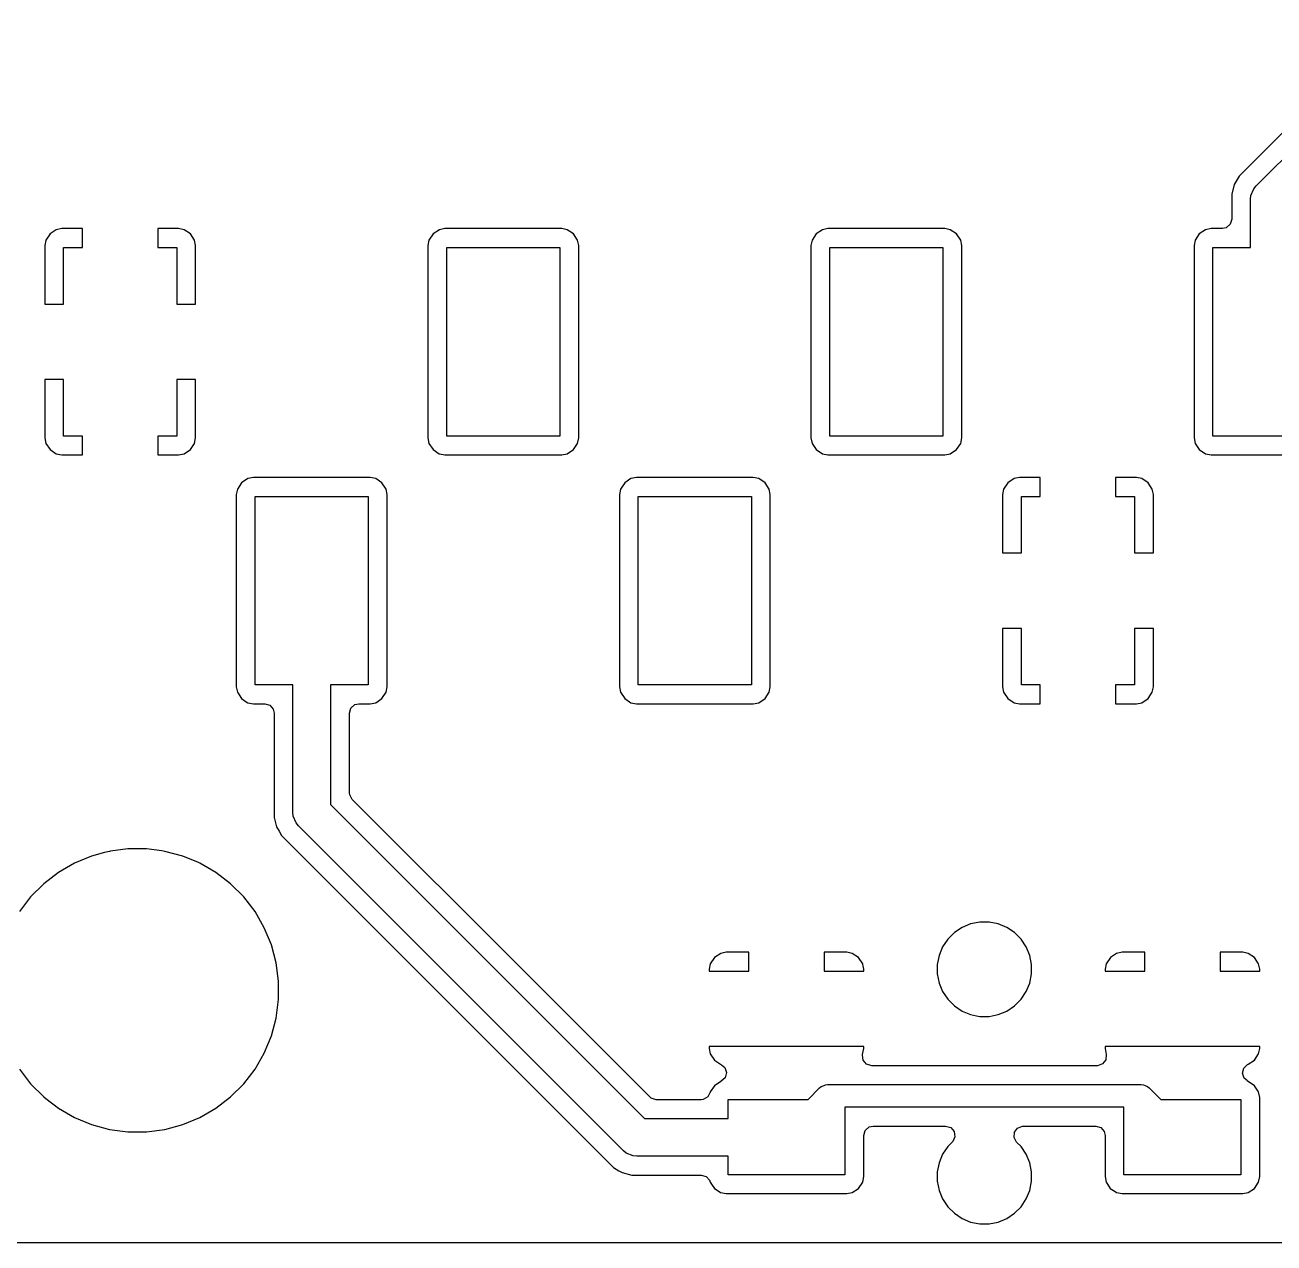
# Model space of a CAD drawing. Extents: x 186.6 to 250.7, y -128.5 to -94.2.
# Drawn here: x 218.64 to 235.2, y -128.45 to -112.3 of the extents above; entities that cross this region are included whole.
import ezdxf

# ---------------------------------------------------------------- set-up
doc = ezdxf.new("R2010")
doc.units = 0
doc.layers.add('BLACK', color=7, linetype='CONTINUOUS')

msp = doc.modelspace()

# ---------------------------------------------------------------- linework, layer by layer
at = {"layer": 'BLACK', "linetype": 'CONTINUOUS'}
for p, q in [((236.742683, -112.299502), (234.739502, -114.302683)), ((234.963223, -114.433223), (236.873223, -112.523223)), ((234.673608, -114.416812), (234.6395, -114.544108)), ((234.7395, -114.302686), (234.673608, -114.416812)), ((234.739502, -114.302683), (234.7395, -114.302686)), ((234.932137, -114.471102), (234.963223, -114.433223)), ((234.6395, -114.544108), (234.6395, -114.8755)), ((234.89, -114.61), (234.894804, -114.561227)), ((234.89, -115.25), (234.89, -114.61)), ((234.894804, -114.561227), (234.932133, -114.471107)), ((234.932133, -114.471107), (234.932137, -114.471102)), ((234.619815, -114.942539), (234.567011, -114.988294)), ((234.6395, -114.8755), (234.619815, -114.942539)), ((218.96976, -115.06976), (218.914505, -115.152455)), ((219.052455, -115.014505), (218.96976, -115.06976)), ((219.052459, -115.014503), (219.052455, -115.014505)), ((219.125373, -115), (219.052459, -115.014503)), ((219.4, -115), (219.125373, -115)), ((219.4, -115.25), (219.4, -115)), ((220.674627, -115), (220.4, -115)), ((220.4, -115), (220.4, -115.25)), ((220.74754, -115.014503), (220.674627, -115)), ((220.747544, -115.014505), (220.74754, -115.014503)), ((220.830239, -115.06976), (220.747544, -115.014505)), ((220.885494, -115.152455), (220.830239, -115.06976)), ((224.049399, -115.069399), (223.994033, -115.15226)), ((224.13226, -115.014033), (224.049399, -115.069399)), ((224.132264, -115.014032), (224.13226, -115.014033)), ((224.205323, -114.9995), (224.132264, -115.014032)), ((224.205326, -114.9995), (224.205323, -114.9995)), ((225.754674, -114.9995), (224.205326, -114.9995)), ((225.754677, -114.9995), (225.754674, -114.9995)), ((225.827735, -115.014032), (225.754677, -114.9995)), ((225.827739, -115.014033), (225.827735, -115.014032)), ((225.82774, -115.014034), (225.827739, -115.014033)), ((225.910601, -115.069399), (225.82774, -115.014034)), ((225.965966, -115.15226), (225.910601, -115.069399)), ((229.129399, -115.069399), (229.074033, -115.15226)), ((229.21226, -115.014033), (229.129399, -115.069399)), ((229.212264, -115.014032), (229.21226, -115.014033)), ((229.285323, -114.9995), (229.212264, -115.014032)), ((229.285326, -114.9995), (229.285323, -114.9995)), ((230.834674, -114.9995), (229.285326, -114.9995)), ((230.834677, -114.9995), (230.834674, -114.9995)), ((230.907735, -115.014032), (230.834677, -114.9995)), ((230.907739, -115.014033), (230.907735, -115.014032)), ((230.90774, -115.014034), (230.907739, -115.014033)), ((230.990601, -115.069399), (230.90774, -115.014034)), ((231.045966, -115.15226), (230.990601, -115.069399)), ((234.209399, -115.069399), (234.154033, -115.15226)), ((234.29226, -115.014033), (234.209399, -115.069399)), ((234.292264, -115.014032), (234.29226, -115.014033)), ((234.365323, -114.9995), (234.292264, -115.014032)), ((234.5155, -114.9995), (234.365323, -114.9995)), ((234.567011, -114.988294), (234.5155, -114.9995)), ((218.914503, -115.152459), (218.9, -115.225371)), ((218.9, -115.225371), (218.9, -116)), ((218.914505, -115.152455), (218.914503, -115.152459)), ((219.15, -116), (219.15, -115.25)), ((219.15, -115.25), (219.4, -115.25)), ((220.4, -115.25), (220.65, -115.25)), ((220.65, -115.25), (220.65, -116)), ((220.885496, -115.152459), (220.885494, -115.152455)), ((220.89999, -115.225321), (220.885496, -115.152459)), ((220.9, -115.225372), (220.89999, -115.225321)), ((220.9, -116), (220.9, -115.225372)), ((223.994032, -115.152264), (223.9795, -115.225321)), ((223.9795, -115.225321), (223.9795, -117.774678)), ((223.994033, -115.15226), (223.994032, -115.152264)), ((224.23, -117.75), (224.23, -115.25)), ((224.23, -115.25), (225.73, -115.25)), ((225.73, -115.25), (225.73, -117.75)), ((225.965967, -115.152264), (225.965966, -115.15226)), ((225.980499, -115.225321), (225.965967, -115.152264)), ((225.9805, -115.225323), (225.980499, -115.225321)), ((225.9805, -115.225326), (225.9805, -115.225323)), ((225.9805, -117.774674), (225.9805, -115.225326)), ((229.074032, -115.152264), (229.0595, -115.225321)), ((229.0595, -115.225321), (229.0595, -117.774678)), ((229.074033, -115.15226), (229.074032, -115.152264)), ((229.31, -117.75), (229.31, -115.25)), ((229.31, -115.25), (230.81, -115.25)), ((230.81, -115.25), (230.81, -117.75)), ((231.045967, -115.152264), (231.045966, -115.15226)), ((231.060499, -115.225321), (231.045967, -115.152264)), ((231.0605, -115.225323), (231.060499, -115.225321)), ((231.0605, -115.225326), (231.0605, -115.225323)), ((231.0605, -117.774674), (231.0605, -115.225326)), ((234.154032, -115.152264), (234.1395, -115.225321)), ((234.1395, -115.225321), (234.1395, -117.774678)), ((234.154033, -115.15226), (234.154032, -115.152264)), ((234.39, -117.75), (234.39, -115.25)), ((234.39, -115.25), (234.89, -115.25)), ((218.9, -116), (219.15, -116)), ((220.65, -116), (220.9, -116)), ((219.15, -117), (218.9, -117)), ((218.9, -117), (218.9, -117.774628)), ((219.15, -117.75), (219.15, -117)), ((220.9, -117), (220.65, -117)), ((220.65, -117), (220.65, -117.75)), ((220.9, -117.774626), (220.9, -117)), ((219.4, -117.75), (219.15, -117.75)), ((219.4, -118), (219.4, -117.75)), ((220.65, -117.75), (220.4, -117.75)), ((220.4, -117.75), (220.4, -118)), ((225.73, -117.75), (224.23, -117.75)), ((230.81, -117.75), (229.31, -117.75)), ((235.89, -117.75), (234.39, -117.75)), ((218.9, -117.774628), (218.914503, -117.84754)), ((218.914503, -117.84754), (218.914505, -117.847544)), ((218.914505, -117.847544), (218.96976, -117.930239)), ((220.830239, -117.930239), (220.885494, -117.847544)), ((220.885494, -117.847544), (220.885496, -117.84754)), ((220.885496, -117.84754), (220.899999, -117.774628)), ((220.899999, -117.774628), (220.9, -117.774626)), ((223.9795, -117.774678), (223.994032, -117.847735)), ((223.994032, -117.847735), (223.994033, -117.847739)), ((223.994033, -117.847739), (223.994034, -117.84774)), ((223.994034, -117.84774), (224.049399, -117.930601)), ((225.910601, -117.930601), (225.965966, -117.84774)), ((225.965966, -117.84774), (225.9805, -117.774674)), ((229.0595, -117.774678), (229.074032, -117.847735)), ((229.074032, -117.847735), (229.074033, -117.847739)), ((229.074033, -117.847739), (229.074034, -117.84774)), ((229.074034, -117.84774), (229.129399, -117.930601)), ((230.990601, -117.930601), (231.045966, -117.84774)), ((231.045966, -117.84774), (231.0605, -117.774674)), ((234.1395, -117.774678), (234.154032, -117.847735)), ((234.154032, -117.847735), (234.154033, -117.847739)), ((234.154033, -117.847739), (234.154034, -117.84774)), ((234.154034, -117.84774), (234.209399, -117.930601)), ((218.96976, -117.930239), (219.052455, -117.985494)), ((219.052455, -117.985494), (219.052459, -117.985496)), ((219.052459, -117.985496), (219.125371, -117.999999)), ((219.125371, -117.999999), (219.125374, -118)), ((219.125374, -118), (219.4, -118)), ((220.4, -118), (220.674626, -118)), ((220.674626, -118), (220.674628, -117.999999)), ((220.674628, -117.999999), (220.74754, -117.985496)), ((220.74754, -117.985496), (220.747544, -117.985494)), ((220.747544, -117.985494), (220.830239, -117.930239)), ((224.049399, -117.930601), (224.131554, -117.985494)), ((224.131554, -117.985494), (224.13226, -117.985966)), ((224.13226, -117.985966), (224.132264, -117.985967)), ((224.132264, -117.985967), (224.205321, -118.000499)), ((224.205321, -118.000499), (224.205324, -118.0005)), ((224.205324, -118.0005), (224.205326, -118.0005)), ((224.205326, -118.0005), (225.754676, -118.0005)), ((225.754676, -118.0005), (225.754677, -118.000499)), ((225.754677, -118.000499), (225.82774, -117.985966)), ((225.82774, -117.985966), (225.910601, -117.930601)), ((229.129399, -117.930601), (229.211554, -117.985494)), ((229.211554, -117.985494), (229.21226, -117.985966)), ((229.21226, -117.985966), (229.212264, -117.985967)), ((229.212264, -117.985967), (229.285321, -118.000499)), ((229.285321, -118.000499), (229.285324, -118.0005)), ((229.285324, -118.0005), (229.285326, -118.0005)), ((229.285326, -118.0005), (230.834676, -118.0005)), ((230.834676, -118.0005), (230.834677, -118.000499)), ((230.834677, -118.000499), (230.90774, -117.985966)), ((230.90774, -117.985966), (230.990601, -117.930601)), ((234.209399, -117.930601), (234.291554, -117.985494)), ((234.291554, -117.985494), (234.29226, -117.985966)), ((234.29226, -117.985966), (234.292264, -117.985967)), ((234.292264, -117.985967), (234.365321, -118.000499)), ((234.365321, -118.000499), (234.365324, -118.0005)), ((234.365324, -118.0005), (234.365326, -118.0005)), ((234.365326, -118.0005), (235.914676, -118.0005)), ((221.509399, -118.369399), (221.454033, -118.45226)), ((221.59226, -118.314033), (221.509399, -118.369399)), ((221.592264, -118.314032), (221.59226, -118.314033)), ((221.665323, -118.2995), (221.592264, -118.314032)), ((221.665326, -118.2995), (221.665323, -118.2995)), ((223.214674, -118.2995), (221.665326, -118.2995)), ((223.214677, -118.2995), (223.214674, -118.2995)), ((223.287735, -118.314032), (223.214677, -118.2995)), ((223.287739, -118.314033), (223.287735, -118.314032)), ((223.28774, -118.314034), (223.287739, -118.314033)), ((223.370601, -118.369399), (223.28774, -118.314034)), ((223.425966, -118.45226), (223.370601, -118.369399)), ((226.589399, -118.369399), (226.534033, -118.45226)), ((226.67226, -118.314033), (226.589399, -118.369399)), ((226.672264, -118.314032), (226.67226, -118.314033)), ((226.745323, -118.2995), (226.672264, -118.314032)), ((226.745326, -118.2995), (226.745323, -118.2995)), ((228.294674, -118.2995), (226.745326, -118.2995)), ((228.294677, -118.2995), (228.294674, -118.2995)), ((228.367735, -118.314032), (228.294677, -118.2995)), ((228.367739, -118.314033), (228.367735, -118.314032)), ((228.36774, -118.314034), (228.367739, -118.314033)), ((228.450601, -118.369399), (228.36774, -118.314034)), ((228.505966, -118.45226), (228.450601, -118.369399)), ((231.66976, -118.36976), (231.614505, -118.452455)), ((231.752455, -118.314505), (231.66976, -118.36976)), ((231.752459, -118.314503), (231.752455, -118.314505)), ((231.825373, -118.3), (231.752459, -118.314503)), ((232.1, -118.3), (231.825373, -118.3)), ((232.1, -118.55), (232.1, -118.3)), ((233.374627, -118.3), (233.1, -118.3)), ((233.1, -118.3), (233.1, -118.55)), ((233.44754, -118.314503), (233.374627, -118.3)), ((233.447544, -118.314505), (233.44754, -118.314503)), ((233.530239, -118.36976), (233.447544, -118.314505)), ((233.585494, -118.452455), (233.530239, -118.36976)), ((221.454032, -118.452264), (221.4395, -118.525321)), ((221.4395, -118.525321), (221.4395, -121.074678)), ((221.454033, -118.45226), (221.454032, -118.452264)), ((221.69, -121.05), (221.69, -118.55)), ((221.69, -118.55), (223.19, -118.55)), ((223.19, -118.55), (223.19, -121.05)), ((223.425967, -118.452264), (223.425966, -118.45226)), ((223.440499, -118.525321), (223.425967, -118.452264)), ((223.4405, -118.525323), (223.440499, -118.525321)), ((223.4405, -118.525326), (223.4405, -118.525323)), ((223.4405, -121.074674), (223.4405, -118.525326)), ((226.534032, -118.452264), (226.5195, -118.525321)), ((226.5195, -118.525321), (226.5195, -121.074678)), ((226.534033, -118.45226), (226.534032, -118.452264)), ((226.77, -121.05), (226.77, -118.55)), ((226.77, -118.55), (228.27, -118.55)), ((228.27, -118.55), (228.27, -121.05)), ((228.505967, -118.452264), (228.505966, -118.45226)), ((228.520499, -118.525321), (228.505967, -118.452264)), ((228.5205, -118.525323), (228.520499, -118.525321)), ((228.5205, -118.525326), (228.5205, -118.525323)), ((228.5205, -118.525371), (228.5205, -118.525326)), ((228.5205, -121.074628), (228.5205, -118.525371)), ((231.614503, -118.452459), (231.6, -118.525371)), ((231.6, -118.525371), (231.6, -119.3)), ((231.614505, -118.452455), (231.614503, -118.452459)), ((231.85, -119.3), (231.85, -118.55)), ((231.85, -118.55), (232.1, -118.55)), ((233.1, -118.55), (233.35, -118.55)), ((233.35, -118.55), (233.35, -119.3)), ((233.585496, -118.452459), (233.585494, -118.452455)), ((233.59999, -118.525321), (233.585496, -118.452459)), ((233.6, -118.525372), (233.59999, -118.525321)), ((233.6, -119.3), (233.6, -118.525372)), ((231.6, -119.3), (231.85, -119.3)), ((233.35, -119.3), (233.6, -119.3)), ((231.85, -120.3), (231.6, -120.3)), ((231.6, -120.3), (231.6, -121.074628)), ((231.85, -121.05), (231.85, -120.3)), ((233.6, -120.3), (233.35, -120.3)), ((233.35, -120.3), (233.35, -121.05)), ((233.6, -121.074626), (233.6, -120.3)), ((221.4395, -121.074678), (221.454032, -121.147735)), ((222.19, -121.05), (221.69, -121.05)), ((222.19, -122.74), (222.19, -121.05)), ((223.19, -121.05), (222.69, -121.05)), ((222.69, -121.05), (222.69, -122.636446)), ((223.425966, -121.14774), (223.4405, -121.074674)), ((226.5195, -121.074678), (226.534032, -121.147735)), ((228.27, -121.05), (226.77, -121.05)), ((228.505966, -121.14774), (228.5205, -121.074674)), ((228.5205, -121.074674), (228.5205, -121.074628)), ((231.6, -121.074628), (231.614503, -121.14754)), ((232.1, -121.05), (231.85, -121.05)), ((232.1, -121.3), (232.1, -121.05)), ((233.35, -121.05), (233.1, -121.05)), ((233.1, -121.05), (233.1, -121.3)), ((233.585496, -121.14754), (233.599999, -121.074628)), ((233.599999, -121.074628), (233.6, -121.074626)), ((221.454032, -121.147735), (221.454033, -121.147739)), ((221.454033, -121.147739), (221.454034, -121.14774)), ((221.454034, -121.14774), (221.509399, -121.230601)), ((221.509399, -121.230601), (221.572277, -121.272614)), ((223.28774, -121.285966), (223.370601, -121.230601)), ((223.370601, -121.230601), (223.425966, -121.14774)), ((226.534032, -121.147735), (226.534033, -121.147739)), ((226.534033, -121.147739), (226.534034, -121.14774)), ((226.534034, -121.14774), (226.589399, -121.230601)), ((226.589399, -121.230601), (226.652277, -121.272614)), ((228.36774, -121.285966), (228.450601, -121.230601)), ((228.450601, -121.230601), (228.505966, -121.14774)), ((231.614503, -121.14754), (231.614505, -121.147544)), ((231.614505, -121.147544), (231.66976, -121.230239)), ((231.66976, -121.230239), (231.752455, -121.285494)), ((233.447544, -121.285494), (233.530239, -121.230239)), ((233.530239, -121.230239), (233.585494, -121.147544)), ((233.585494, -121.147544), (233.585496, -121.14754)), ((221.572277, -121.272614), (221.59226, -121.285966)), ((221.59226, -121.285966), (221.592264, -121.285967)), ((221.592264, -121.285967), (221.665321, -121.300499)), ((221.665321, -121.300499), (221.665324, -121.3005)), ((221.665324, -121.3005), (221.665326, -121.3005)), ((221.665326, -121.3005), (221.8155, -121.3005)), ((221.8155, -121.3005), (221.882539, -121.320185)), ((221.882539, -121.320185), (221.928294, -121.372989)), ((221.928294, -121.372989), (221.9395, -121.4245)), ((222.9405, -121.4245), (222.960185, -121.357461)), ((222.960185, -121.357461), (223.012989, -121.311706)), ((223.012989, -121.311706), (223.0645, -121.3005)), ((223.0645, -121.3005), (223.214676, -121.3005)), ((223.214676, -121.3005), (223.214677, -121.300499)), ((223.214677, -121.300499), (223.28774, -121.285966)), ((226.652277, -121.272614), (226.67226, -121.285966)), ((226.67226, -121.285966), (226.672264, -121.285967)), ((226.672264, -121.285967), (226.745321, -121.300499)), ((226.745321, -121.300499), (226.745324, -121.3005)), ((226.745324, -121.3005), (226.745326, -121.3005)), ((226.745326, -121.3005), (228.294676, -121.3005)), ((228.294676, -121.3005), (228.294677, -121.300499)), ((228.294677, -121.300499), (228.36774, -121.285966)), ((231.752455, -121.285494), (231.752459, -121.285496)), ((231.752459, -121.285496), (231.825371, -121.299999)), ((231.825371, -121.299999), (231.825374, -121.3)), ((231.825374, -121.3), (232.1, -121.3)), ((233.1, -121.3), (233.374626, -121.3)), ((233.374626, -121.3), (233.374628, -121.299999)), ((233.374628, -121.299999), (233.44754, -121.285496)), ((233.44754, -121.285496), (233.447544, -121.285494)), ((221.9395, -121.4245), (221.9395, -122.805891)), ((222.9405, -122.481324), (222.9405, -121.4245)), ((222.943334, -122.507682), (222.9405, -122.481324)), ((222.976819, -122.569005), (222.943334, -122.507682)), ((222.69, -122.636446), (226.853553, -126.8)), ((225.228185, -124.820371), (222.976819, -122.569005)), ((221.9395, -122.805891), (221.973608, -122.933187)), ((222.194804, -122.788773), (222.19, -122.74)), ((222.232133, -122.878893), (222.194804, -122.788773)), ((222.232137, -122.878897), (222.232133, -122.878893)), ((222.263223, -122.916777), (222.232137, -122.878897)), ((221.973608, -122.933187), (222.006554, -122.99025)), ((222.006554, -122.99025), (222.0395, -123.047314)), ((222.0395, -123.047314), (226.3495, -127.357314)), ((226.573223, -127.226776), (222.263223, -122.916777)), ((220.002065, -123.2245), (219.770059, -123.255045)), ((220.002073, -123.2245), (220.002065, -123.2245)), ((220.247927, -123.2245), (220.002073, -123.2245)), ((220.247934, -123.2245), (220.247927, -123.2245)), ((220.450939, -123.251227), (220.247934, -123.2245)), ((219.520837, -123.320225), (219.293714, -123.414303)), ((219.520847, -123.320222), (219.520837, -123.320225)), ((219.692952, -123.274107), (219.520847, -123.320222)), ((219.758323, -123.256591), (219.692952, -123.274107)), ((219.770059, -123.255045), (219.758323, -123.256591)), ((220.491677, -123.256591), (220.450939, -123.251227)), ((220.729153, -123.320222), (220.491677, -123.256591)), ((220.729155, -123.320223), (220.729153, -123.320222)), ((220.729162, -123.320225), (220.729155, -123.320223)), ((220.935979, -123.405892), (220.729162, -123.320225)), ((219.080787, -123.537236), (218.885745, -123.686897)), ((219.293705, -123.414307), (219.080787, -123.537236)), ((219.293714, -123.414303), (219.293705, -123.414307)), ((220.956292, -123.414306), (220.935979, -123.405892)), ((221.169208, -123.537233), (220.956292, -123.414306)), ((221.169211, -123.537235), (221.169208, -123.537233)), ((221.169212, -123.537236), (221.169211, -123.537235)), ((221.364254, -123.686897), (221.169212, -123.537236)), ((218.885738, -123.686903), (218.711903, -123.860738)), ((218.885745, -123.686897), (218.885738, -123.686903)), ((221.364261, -123.686903), (221.364254, -123.686897)), ((221.538096, -123.860738), (221.364261, -123.686903)), ((218.711897, -123.860745), (218.562236, -124.055787)), ((218.711903, -123.860738), (218.711897, -123.860745)), ((221.538101, -123.860744), (221.538096, -123.860738)), ((221.687767, -124.055792), (221.538101, -123.860744)), ((221.810694, -124.268708), (221.687767, -124.055792)), ((231.177545, -124.218538), (231.063716, -124.265687)), ((231.177555, -124.218535), (231.177545, -124.218538)), ((231.298389, -124.1945), (231.177555, -124.218535)), ((231.298394, -124.1945), (231.298389, -124.1945)), ((231.421606, -124.1945), (231.298394, -124.1945)), ((231.42161, -124.1945), (231.421606, -124.1945)), ((231.542444, -124.218535), (231.42161, -124.1945)), ((231.542448, -124.218536), (231.542444, -124.218535)), ((231.542452, -124.218537), (231.542448, -124.218536)), ((231.542455, -124.218538), (231.542452, -124.218537)), ((231.656283, -124.265687), (231.542454, -124.218538)), ((231.542454, -124.218538), (231.542455, -124.218538)), ((221.904778, -124.495847), (221.810694, -124.268708)), ((230.961263, -124.334144), (230.874144, -124.421263)), ((230.961267, -124.334141), (230.961263, -124.334144)), ((231.063707, -124.265692), (230.961267, -124.334141)), ((231.063716, -124.265687), (231.063707, -124.265692)), ((231.656292, -124.265692), (231.656283, -124.265687)), ((231.758732, -124.334141), (231.656292, -124.265692)), ((231.758736, -124.334144), (231.758732, -124.334141)), ((231.845855, -124.421263), (231.758736, -124.334144)), ((221.968409, -124.733323), (221.904778, -124.495847)), ((230.805687, -124.523716), (230.758538, -124.637545)), ((230.805692, -124.523707), (230.805687, -124.523716)), ((230.874141, -124.421267), (230.805692, -124.523707)), ((230.874144, -124.421263), (230.874141, -124.421267)), ((231.845858, -124.421267), (231.845855, -124.421263)), ((231.914307, -124.523707), (231.845858, -124.421267)), ((231.91431, -124.523713), (231.914307, -124.523707)), ((231.914311, -124.523714), (231.91431, -124.523713)), ((231.961463, -124.637548), (231.914311, -124.523714)), ((227.77976, -124.66476), (227.724505, -124.747455)), ((227.862455, -124.609505), (227.77976, -124.66476)), ((227.862459, -124.609503), (227.862455, -124.609505)), ((227.935373, -124.595), (227.862459, -124.609503)), ((228.235, -124.595), (227.935373, -124.595)), ((228.235, -124.845), (228.235, -124.595)), ((229.534627, -124.595), (229.235, -124.595)), ((229.235, -124.595), (229.235, -124.845)), ((229.60754, -124.609503), (229.534627, -124.595)), ((229.607544, -124.609505), (229.60754, -124.609503)), ((229.690239, -124.66476), (229.607544, -124.609505)), ((229.745494, -124.747455), (229.690239, -124.66476)), ((230.758535, -124.637555), (230.7345, -124.758389)), ((230.758538, -124.637545), (230.758535, -124.637555)), ((231.9855, -124.758394), (231.961463, -124.637548)), ((233.02976, -124.66476), (232.974505, -124.747455)), ((233.112455, -124.609505), (233.02976, -124.66476)), ((233.112459, -124.609503), (233.112455, -124.609505)), ((233.185373, -124.595), (233.112459, -124.609503)), ((233.485, -124.595), (233.185373, -124.595)), ((233.485, -124.845), (233.485, -124.595)), ((234.784627, -124.595), (234.485, -124.595)), ((234.485, -124.595), (234.485, -124.845)), ((234.85754, -124.609503), (234.784627, -124.595)), ((234.857544, -124.609505), (234.85754, -124.609503)), ((234.940239, -124.66476), (234.857544, -124.609505)), ((234.995494, -124.747455), (234.940239, -124.66476)), ((222.0005, -124.977073), (221.968409, -124.733323)), ((226.920995, -126.513181), (225.228185, -124.820371)), ((227.724503, -124.747459), (227.71, -124.820371)), ((227.71, -124.820371), (227.71, -124.845)), ((227.71, -124.845), (228.235, -124.845)), ((227.724505, -124.747455), (227.724503, -124.747459)), ((229.235, -124.845), (229.76, -124.845)), ((229.745496, -124.747459), (229.745494, -124.747455)), ((229.74767, -124.758389), (229.745496, -124.747459)), ((229.751272, -124.776493), (229.74767, -124.758389)), ((229.759999, -124.820371), (229.751272, -124.776493)), ((229.76, -124.820373), (229.759999, -124.820371)), ((229.76, -124.845), (229.76, -124.820373)), ((230.7345, -124.758389), (230.7345, -124.88161)), ((230.7345, -124.88161), (230.758535, -125.002444)), ((231.961463, -125.002452), (231.9855, -124.881606)), ((231.9855, -124.820371), (231.9855, -124.758394)), ((231.9855, -124.881606), (231.9855, -124.820371)), ((232.974503, -124.747459), (232.96, -124.820371)), ((232.96, -124.820371), (232.96, -124.845)), ((232.96, -124.845), (233.485, -124.845)), ((232.974505, -124.747455), (232.974503, -124.747459)), ((234.485, -124.845), (235.01, -124.845)), ((234.995496, -124.747459), (234.995494, -124.747455)), ((235.009999, -124.820371), (234.995496, -124.747459)), ((235.01, -124.820373), (235.009999, -124.820371)), ((235.01, -124.845), (235.01, -124.820373)), ((222.0005, -125.222927), (222.0005, -124.977073)), ((230.758535, -125.002444), (230.758538, -125.002454)), ((230.758538, -125.002454), (230.805687, -125.116283)), ((231.914311, -125.116286), (231.961463, -125.002452)), ((230.805687, -125.116283), (230.805692, -125.116292)), ((230.805692, -125.116292), (230.874141, -125.218732)), ((231.845858, -125.218733), (231.914311, -125.116286)), ((221.968409, -125.466677), (222.0005, -125.222927)), ((230.874141, -125.218732), (230.874144, -125.218736)), ((230.874144, -125.218736), (230.961263, -125.305855)), ((230.961263, -125.305855), (230.961267, -125.305858)), ((230.961267, -125.305858), (231.063707, -125.374307)), ((231.063707, -125.374307), (231.063713, -125.37431)), ((231.063713, -125.37431), (231.063714, -125.374311)), ((231.063714, -125.374311), (231.177548, -125.421463)), ((231.542452, -125.421463), (231.656286, -125.374311)), ((231.656286, -125.374311), (231.758733, -125.305858)), ((231.758733, -125.305858), (231.845858, -125.218733)), ((221.904778, -125.704153), (221.968409, -125.466677)), ((231.177548, -125.421463), (231.252966, -125.436464)), ((231.252966, -125.436464), (231.298389, -125.445499)), ((231.298389, -125.445499), (231.298393, -125.4455)), ((231.298393, -125.4455), (231.298394, -125.4455)), ((231.298394, -125.4455), (231.421607, -125.4455)), ((231.421607, -125.4455), (231.421608, -125.445499)), ((231.421608, -125.445499), (231.542452, -125.421463)), ((221.810694, -125.931292), (221.904778, -125.704153)), ((229.76, -125.845), (227.71, -125.845)), ((227.71, -125.845), (227.71, -125.869628)), ((227.71, -125.869628), (227.724503, -125.94254)), ((229.743753, -125.951309), (229.759999, -125.869628)), ((229.759999, -125.869628), (229.76, -125.869626)), ((229.76, -125.869626), (229.76, -125.845)), ((235.01, -125.845), (232.96, -125.845)), ((232.96, -125.845), (232.96, -125.869628)), ((232.96, -125.869628), (232.976247, -125.951309)), ((234.995496, -125.94254), (235.009999, -125.869628)), ((235.009999, -125.869628), (235.01, -125.869626)), ((235.01, -125.869626), (235.01, -125.845)), ((221.687767, -126.144208), (221.810694, -125.931292)), ((227.724503, -125.94254), (227.724505, -125.942544)), ((227.724505, -125.942544), (227.77976, -126.025239)), ((227.77976, -126.025239), (227.87261, -126.08728)), ((229.742632, -125.957853), (229.743753, -125.951309)), ((229.752576, -126.027011), (229.742632, -125.957853)), ((229.798331, -126.079815), (229.752576, -126.027011)), ((232.97002, -126.020901), (232.927156, -126.076078)), ((232.976247, -125.951309), (232.97002, -126.020901)), ((234.857385, -126.0806), (234.940239, -126.025239)), ((234.940239, -126.025239), (234.995494, -125.942544)), ((234.995494, -125.942544), (234.995496, -125.94254)), ((218.562236, -126.144212), (218.711897, -126.339254)), ((221.538101, -126.339256), (221.687767, -126.144208)), ((227.87261, -126.08728), (227.871866, -126.088393)), ((227.871866, -126.088393), (227.916054, -126.124)), ((227.916054, -126.124), (227.938121, -126.190293)), ((227.938121, -126.190293), (227.920844, -126.257993)), ((229.86537, -126.0995), (229.798331, -126.079815)), ((232.85463, -126.0995), (229.86537, -126.0995)), ((232.861266, -126.099322), (232.85463, -126.0995)), ((232.927156, -126.076078), (232.861266, -126.099322)), ((234.781878, -126.19914), (234.799162, -126.131442)), ((234.803938, -126.265436), (234.781878, -126.19914)), ((234.799162, -126.131442), (234.850302, -126.083835)), ((234.850302, -126.083835), (234.857385, -126.0806)), ((218.711897, -126.339254), (218.711903, -126.339261)), ((218.711903, -126.339261), (218.885738, -126.513096)), ((221.364256, -126.513101), (221.538101, -126.339256)), ((227.779399, -126.364399), (227.724034, -126.44726)), ((227.86239, -126.308947), (227.779399, -126.364399)), ((227.869708, -126.305605), (227.86239, -126.308947)), ((227.920844, -126.257993), (227.869708, -126.305605)), ((229.173934, -126.393934), (229.196664, -126.375279)), ((229.196664, -126.375279), (229.234899, -126.359442)), ((229.234899, -126.359442), (229.250736, -126.352882)), ((229.250736, -126.352882), (229.28, -126.35)), ((229.28, -126.35), (233.44, -126.35)), ((233.44, -126.35), (233.469264, -126.352882)), ((233.469264, -126.352882), (233.491661, -126.362159)), ((233.491661, -126.362159), (233.523335, -126.375279)), ((233.523335, -126.375279), (233.546066, -126.393934)), ((234.848294, -126.301186), (234.803938, -126.265436)), ((234.847585, -126.302249), (234.848294, -126.301186)), ((234.857739, -126.309033), (234.847585, -126.302249)), ((234.85774, -126.309034), (234.857739, -126.309033)), ((234.940601, -126.364399), (234.85774, -126.309034)), ((234.994048, -126.44439), (234.940601, -126.364399)), ((218.885738, -126.513096), (218.885745, -126.513102)), ((218.885745, -126.513102), (218.914708, -126.535326)), ((218.914708, -126.535326), (219.080792, -126.662767)), ((221.169208, -126.662767), (221.364256, -126.513101)), ((226.941637, -126.529815), (226.920995, -126.513181)), ((227.008676, -126.5495), (226.941637, -126.529815)), ((227.691167, -126.5116), (227.630452, -126.546176)), ((227.718997, -126.458393), (227.691167, -126.5116)), ((227.71936, -126.458544), (227.718997, -126.458393)), ((227.721037, -126.454494), (227.71936, -126.458544)), ((227.723551, -126.449689), (227.721037, -126.454494)), ((227.724034, -126.44726), (227.723551, -126.449689)), ((229.022868, -126.545), (229.173934, -126.393934)), ((233.546066, -126.393934), (233.697132, -126.545)), ((234.995966, -126.44726), (234.994048, -126.44439)), ((234.995967, -126.447264), (234.995966, -126.44726)), ((235.010499, -126.520321), (234.995967, -126.447264)), ((235.0105, -126.520323), (235.010499, -126.520321)), ((235.0105, -126.520326), (235.0105, -126.520323)), ((235.0105, -127.569674), (235.0105, -126.520326)), ((219.080792, -126.662767), (219.293708, -126.785694)), ((220.956292, -126.785694), (221.169208, -126.662767)), ((227.601933, -126.5495), (227.008676, -126.5495)), ((227.630452, -126.546176), (227.601933, -126.5495)), ((227.96, -126.8), (227.96, -126.545)), ((227.96, -126.545), (229.022868, -126.545)), ((233.21, -126.65), (229.51, -126.65)), ((229.51, -126.65), (229.51, -127.545)), ((233.21, -127.545), (233.21, -126.65)), ((233.697132, -126.545), (234.76, -126.545)), ((234.76, -126.545), (234.76, -127.545)), ((219.293708, -126.785694), (219.520847, -126.879778)), ((220.729153, -126.879778), (220.956292, -126.785694)), ((226.853553, -126.8), (227.96, -126.8)), ((219.520847, -126.879778), (219.758323, -126.943409)), ((219.758323, -126.943409), (220.002073, -126.9755)), ((220.002073, -126.9755), (220.00208, -126.9755)), ((220.00208, -126.9755), (220.24792, -126.9755)), ((220.24792, -126.9755), (220.247927, -126.9755)), ((220.247927, -126.9755), (220.491677, -126.943409)), ((220.491677, -126.943409), (220.729153, -126.879778)), ((229.7605, -127.0245), (229.780185, -126.957461)), ((229.7605, -127.569674), (229.7605, -127.0245)), ((229.780185, -126.957461), (229.832989, -126.911706)), ((229.832989, -126.911706), (229.8845, -126.9005)), ((229.8845, -126.9005), (230.845546, -126.9005)), ((230.845546, -126.9005), (230.912585, -126.920185)), ((230.912585, -126.920185), (230.95834, -126.972989)), ((230.95834, -126.972989), (230.968284, -127.042147)), ((231.753288, -127.050858), (231.758272, -126.981166)), ((231.758272, -126.981166), (231.800144, -126.925233)), ((231.800144, -126.925233), (231.865608, -126.900816)), ((231.865608, -126.900816), (231.874454, -126.9005)), ((231.874454, -126.9005), (232.8355, -126.9005)), ((232.8355, -126.9005), (232.902539, -126.920185)), ((232.902539, -126.920185), (232.948294, -126.972989)), ((232.948294, -126.972989), (232.9595, -127.0245)), ((232.9595, -127.0245), (232.9595, -127.569678)), ((230.874141, -127.171267), (230.805692, -127.273707)), ((230.874144, -127.171263), (230.874141, -127.171267)), ((230.933227, -127.112181), (230.874144, -127.171263)), ((230.939259, -127.105703), (230.933227, -127.112181)), ((230.968284, -127.042147), (230.939259, -127.105703)), ((231.786773, -127.112181), (231.753288, -127.050858)), ((231.845855, -127.171263), (231.786773, -127.112181)), ((231.845858, -127.171267), (231.845855, -127.171263)), ((231.914307, -127.273707), (231.845858, -127.171267)), ((226.3495, -127.357314), (226.442686, -127.4505)), ((226.611102, -127.257862), (226.573223, -127.226776)), ((226.611107, -127.257867), (226.611102, -127.257862)), ((226.701227, -127.295196), (226.611107, -127.257867)), ((226.75, -127.3), (226.701227, -127.295196)), ((227.96, -127.3), (226.75, -127.3)), ((227.96, -127.545), (227.96, -127.3)), ((230.805687, -127.273716), (230.758538, -127.387545)), ((230.805692, -127.273707), (230.805687, -127.273716)), ((231.91431, -127.273713), (231.914307, -127.273707)), ((231.914311, -127.273714), (231.91431, -127.273713)), ((231.961463, -127.387548), (231.914311, -127.273714)), ((226.442686, -127.4505), (226.513511, -127.491391)), ((226.513511, -127.491391), (226.513513, -127.491392)), ((226.513513, -127.491392), (226.513514, -127.491393)), ((226.513514, -127.491393), (226.556808, -127.516389)), ((226.556808, -127.516389), (226.556809, -127.516389)), ((226.556809, -127.516389), (226.556814, -127.516392)), ((226.556814, -127.516392), (226.684107, -127.5505)), ((230.758535, -127.387555), (230.7345, -127.508389)), ((230.7345, -127.508389), (230.7345, -127.63161)), ((230.758538, -127.387545), (230.758535, -127.387555)), ((231.9855, -127.508394), (231.961463, -127.387548)), ((231.9855, -127.631606), (231.9855, -127.508394)), ((226.684107, -127.5505), (226.684108, -127.5505)), ((226.684108, -127.5505), (227.603922, -127.5505)), ((227.603922, -127.5505), (227.670961, -127.570185)), ((227.670961, -127.570185), (227.716716, -127.622989)), ((227.716716, -127.622989), (227.719769, -127.632444)), ((227.719769, -127.632444), (227.724033, -127.642739)), ((227.724033, -127.642739), (227.742405, -127.670235)), ((227.742405, -127.670235), (227.779399, -127.725601)), ((229.51, -127.545), (227.96, -127.545)), ((229.690601, -127.725601), (229.745966, -127.64274)), ((229.745966, -127.64274), (229.7605, -127.569674)), ((230.7345, -127.63161), (230.758535, -127.752444)), ((231.961463, -127.752452), (231.9855, -127.631606)), ((232.9595, -127.569678), (232.974032, -127.642735)), ((232.974032, -127.642735), (232.974033, -127.642739)), ((232.974033, -127.642739), (232.992405, -127.670235)), ((232.992405, -127.670235), (233.029399, -127.725601)), ((234.76, -127.545), (233.21, -127.545)), ((234.940601, -127.725601), (234.995966, -127.64274)), ((234.995966, -127.64274), (235.0105, -127.569674)), ((227.779399, -127.725601), (227.842023, -127.767444)), ((227.842023, -127.767444), (227.86226, -127.780966)), ((227.86226, -127.780966), (227.862264, -127.780967)), ((227.862264, -127.780967), (227.935321, -127.795499)), ((227.935321, -127.795499), (227.935324, -127.7955)), ((227.935324, -127.7955), (227.935326, -127.7955)), ((227.935326, -127.7955), (229.534676, -127.7955)), ((229.534676, -127.7955), (229.534677, -127.795499)), ((229.534677, -127.795499), (229.60774, -127.780966)), ((229.60774, -127.780966), (229.690601, -127.725601)), ((230.758535, -127.752444), (230.758538, -127.752454)), ((230.758538, -127.752454), (230.805687, -127.866283)), ((230.805687, -127.866283), (230.805692, -127.866292)), ((230.805692, -127.866292), (230.874141, -127.968732)), ((231.845858, -127.968733), (231.914311, -127.866286)), ((231.914311, -127.866286), (231.961463, -127.752452)), ((233.029399, -127.725601), (233.092023, -127.767444)), ((233.092023, -127.767444), (233.11226, -127.780966)), ((233.11226, -127.780966), (233.112264, -127.780967)), ((233.112264, -127.780967), (233.185321, -127.795499)), ((233.185321, -127.795499), (233.185324, -127.7955)), ((233.185324, -127.7955), (233.185326, -127.7955)), ((233.185326, -127.7955), (234.784676, -127.7955)), ((234.784676, -127.7955), (234.784677, -127.795499)), ((234.784677, -127.795499), (234.85774, -127.780966)), ((234.85774, -127.780966), (234.940601, -127.725601)), ((230.874141, -127.968732), (230.874144, -127.968736)), ((230.874144, -127.968736), (230.961263, -128.055855)), ((231.758733, -128.055858), (231.845858, -127.968733)), ((230.961263, -128.055855), (230.961267, -128.055858)), ((230.961267, -128.055858), (231.063707, -128.124307)), ((231.063707, -128.124307), (231.063713, -128.12431)), ((231.063713, -128.12431), (231.063714, -128.124311)), ((231.063714, -128.124311), (231.177548, -128.171463)), ((231.177548, -128.171463), (231.298389, -128.195499)), ((231.298389, -128.195499), (231.298393, -128.1955)), ((231.298393, -128.1955), (231.298394, -128.1955)), ((231.298394, -128.1955), (231.421607, -128.1955)), ((231.421607, -128.1955), (231.421608, -128.195499)), ((231.421608, -128.195499), (231.542452, -128.171463)), ((231.542452, -128.171463), (231.656286, -128.124311)), ((231.656286, -128.124311), (231.758733, -128.055858)), ((246.885031, -128.447596), (209.450956, -128.45012))]:
    msp.add_line(p, q, dxfattribs=at)

doc.saveas('drawing.dxf')
